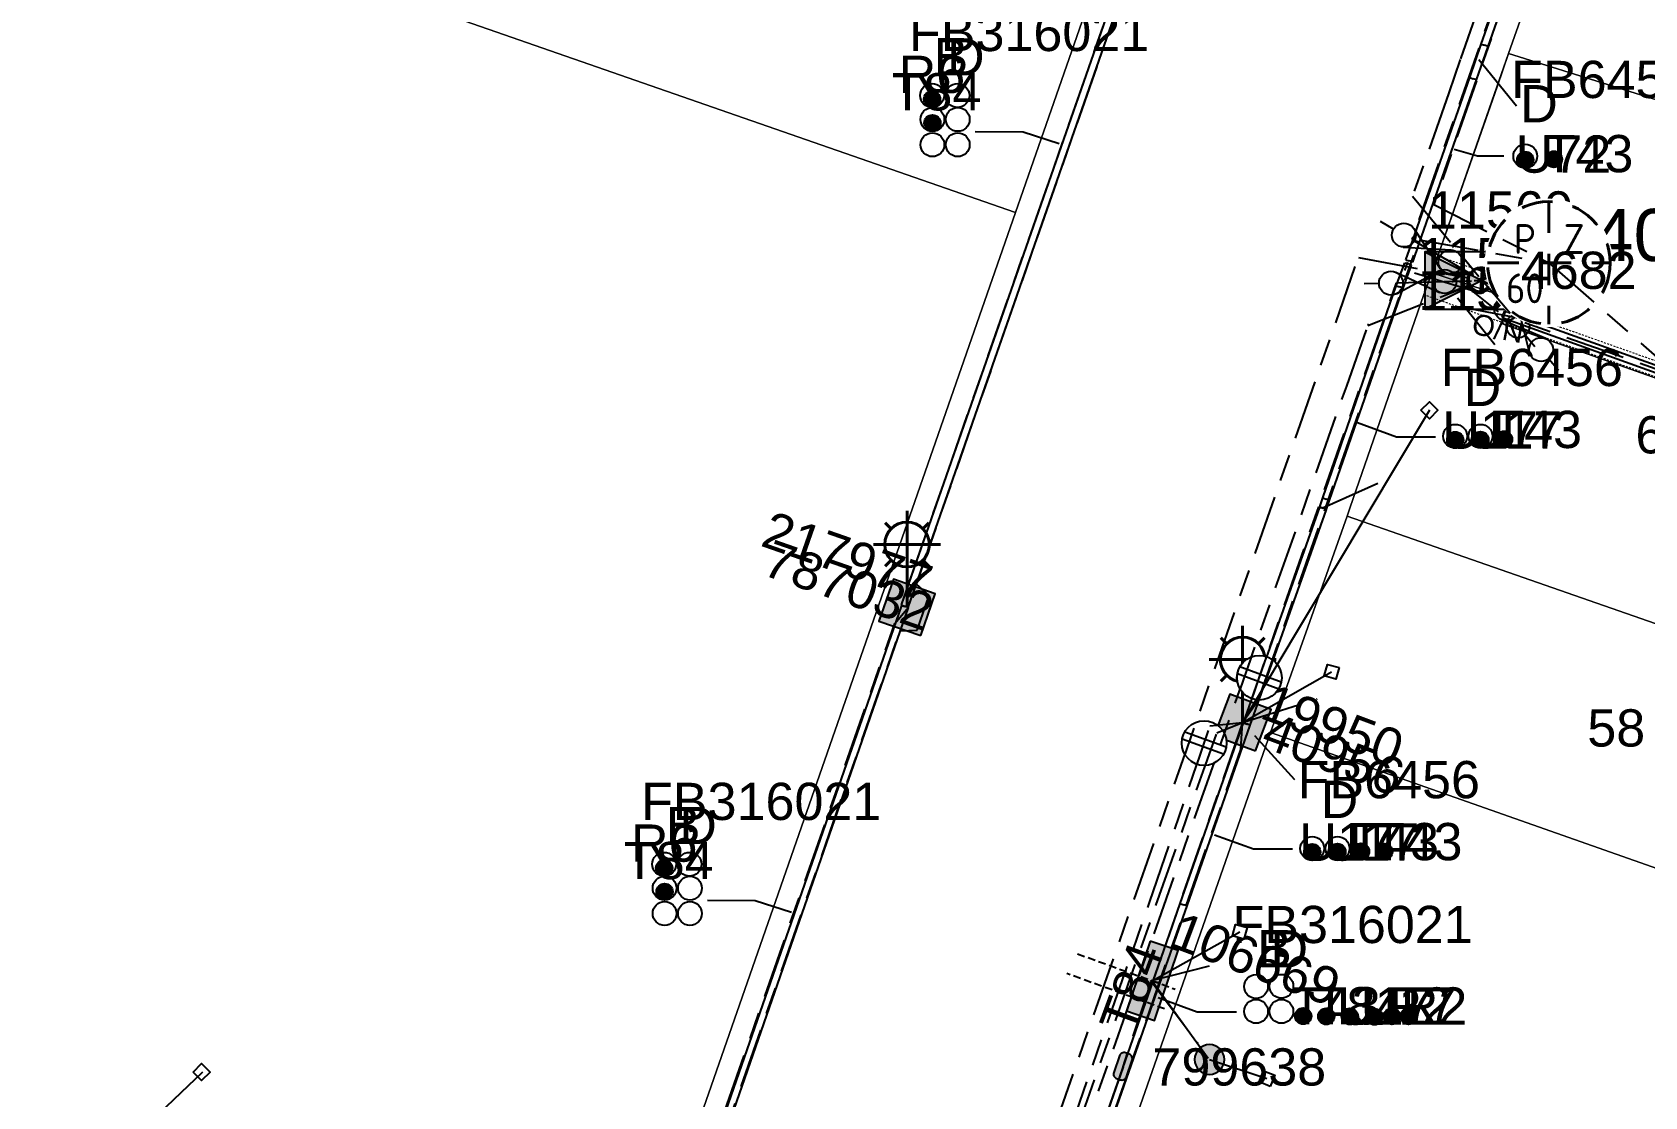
# Model space of a CAD drawing. Header units: metres. Extents: x 301341 to 310479, y 6262403 to 6265281.
# Drawn here: x 302811.4 to 302919.6, y 6264763.7 to 6264835.2 of the extents above; entities that cross this region are included whole.
import ezdxf
from ezdxf.enums import TextEntityAlignment as Align

# ---------------------------------------------------------------- set-up
doc = ezdxf.new("R2010")
doc.units = ezdxf.units.M
for name, pattern in [('Cable Exist UG', [8.2, 4, -1.2, 1.8, -1.2]), ('Dash', [5, 3, -2]), ('DASHED', [0.75, 0.5, -0.25]), ('HIDDEN', [0.375, 0.25, -0.125]), ('HIDDEN2', [0.1875, 0.125, -0.0625])]:
    doc.linetypes.add(name, pattern=pattern)
doc.layers.get('0').update_dxf_attribs({"color": 6})
for name, color, linetype in [('_User_SL_Exist', 7, 'Continuous'), ('Duct_SP_EXT', 7, 'Continuous'), ('Equip_HV_EXT', 7, 'Continuous'), ('Equip_LV_EXT', 7, 'Continuous'), ('Equip_SL_EXT', 7, 'Continuous'), ('Equip_SP_SL_EXT', 7, 'Continuous'), ('Mains_HV_EXT', 7, 'Continuous'), ('Mains_LV_EXT', 7, 'Continuous'), ('Mains_SL_EXT', 7, 'Continuous'), ('Services_SP_EXT', 7, 'Continuous'), ('Sub_SP_EXT', 7, 'Continuous'), ('SupportsOH_SP_TR_HV_LV_SL_EXT', 7, 'Continuous'), ('SupportsUG_SP_LV_EXT', 7, 'Continuous'), ('SupportsUG_SP_LV_SL_EXT', 7, 'Continuous'), ('Trench_SP_EXT', 7, 'Continuous')]:
    doc.layers.add(name, color=color, linetype=linetype)
for name, color, linetype, lineweight in [('Cadastre Buildings_SP_EXT', 9, 'Continuous', 5), ('Cadastre Land Parcels_SP_EXT', 9, 'Continuous', 5), ('Cadastre Other Property_SP_EXT', 9, 'HIDDEN', 5), ('Cadastre Roads_SP_EXT', 9, 'Continuous', 5)]:
    doc.layers.add(name, color=color, linetype=linetype, lineweight=lineweight)
doc.layers.add('UNKNOWN_FEATURES', color=1, linetype='DASHED', plot=False)
doc.styles.add('COLUMN_LABEL', font='arial.ttf')
doc.styles.add('iecARIAL', font='arial.ttf', dxfattribs={"height": 2})
doc.styles.add('IESYMBOL1', font='isocp.shx')
doc.styles.add('POLE_LABEL', font='arial.ttf')
doc.styles.add('SLCP_LABEL', font='arial.ttf', dxfattribs={"height": 3.5})
doc.styles.get("Standard").update_dxf_attribs({"font": 'arial.ttf'})
doc.styles.add('SWITCH_LABEL', font='arial.ttf', dxfattribs={"height": 2.5})

# ---------------------------------------------------------------- blocks, each defined once
blk = doc.blocks.new('SUB_PADMOUNT_EXT')
for points in [[(0, 0), (-3.84, 1.92), (-3.84, -1.92)], [(0, 0), (3.84, 1.92), (3.84, -1.92)]]:
    blk.add_hatch(color=256).paths.add_polyline_path(points)
for p, q in [((3.84, 1.92), (-3.84, -1.92)), ((-3.84, 1.92), (3.84, -1.92))]:
    blk.add_line(p, q)
blk.add_lwpolyline([(-3.84, -1.92), (3.84, -1.92), (3.84, 1.92), (-3.84, 1.92)], close=True)
for tag, height, flags, p in [('ASSET_NUM', 3.5, 8, (2, 2)), ('STREET_CODE', 0.2, 9, (1.5, 0)), ('CONSTRUCTED_VOLTAGE', 0.2, 9, (1.5, -0.2)), ('OPERATING_VOLTAGE', 0.2, 9, (1.5, -0.6)), ('ORIENTATION', 0.2, 9, (1.5, -0.8)), ('OWNED_BY', 0.2, 9, (1.5, -1)), ('NO_PHASES', 0.2, 9, (1.5, -0.4)), ('OPERATED_BY', 0.2, 9, (1.5, -1.2)), ('SECONDARY_VOLTAGE', 0.2, 9, (1.5, -1.6)), ('STATE', 0.2, 9, (1.5, -1.8)), ('SUBSTATION_TYPE', 0.2, 9, (1.5, -2.2)), ('MAINTAINED_BY', 0.2, 9, (1.5, -1.4)), ('PARENT', 0.2, 9, (1.5, -2)), ('STREETNAME', 0.2, 9, (1.5, -3)), ('SUBURB', 0.2, 9, (1.5, -3.2)), ('USAGE', 0.2, 9, (1.5, -2.4)), ('LEGEND', 0.2, 9, (1.5, -2.6)), ('LOCATION', 0.2, 9, (1.5, -2.8)), ('Z', 0.2, 1, (1.5, -3.6)), ('NOTES', 0.2, 9, (1.5, -3.4))]:
    blk.add_attdef(tag, text='', height=height, dxfattribs=dict(flags=flags)).set_placement(p, align=Align.MIDDLE_LEFT)
blk = doc.blocks.new('COLUMN_EXT')
blk.add_hatch(color=256).paths.add_polyline_path([(-1.49, 1.48), (-1.49, -1.49), (1.48, -1.49), (1.48, 1.48)])
blk.add_lwpolyline([(-1.49, -1.49), (1.48, -1.49), (1.48, 1.48), (-1.49, 1.48)], close=True)
for tag, height, style, flags, p in [('ASSET_NUM', 2.5, 'COLUMN_LABEL', 8, (2, 2)), ('STRUCTURE_PLANT_NUMBER', 0.2, 'POLE_LABEL', 9, (1.81, 0.03)), ('STREET_CODE', 0.2, 'COLUMN_LABEL', 9, (1.81, -0.2))]:
    blk.add_attdef(tag, text='', height=height, dxfattribs=dict(style=style, flags=flags)).set_placement(p, align=Align.MIDDLE_LEFT)
at = {"flags": 9}
for tag, p in [('COLUMN_TYPE', (1.81, -0.4)), ('OWNED_BY', (1.81, -0.6)), ('STATE', (1.81, -0.8)), ('USAGE', (1.81, -1)), ('STREETNAME', (1.81, -1.6)), ('SUBURB', (1.81, -1.8)), ('LEGEND', (1.81, -1.2)), ('LOCATION', (1.81, -1.4)), ('NOTES', (1.81, -2))]:
    blk.add_attdef(tag, text='', height=0.2, dxfattribs=at).set_placement(p, align=Align.MIDDLE_LEFT)
at = {"flags": 1}
blk.add_attdef('Z', (1.81, -2.35), '', height=0.2, dxfattribs=at)
blk = doc.blocks.new('PILLAR_EXT')
blk.add_hatch(color=256).paths.add_polyline_path([(-2.475, 0.99), (-2.475, -0.99), (2.475, -0.99), (2.475, 0.99)])
blk.add_lwpolyline([(-2.475, -0.99), (2.475, -0.99), (2.475, 0.99), (-2.475, 0.99)], close=True)
at = {"style": 'iecARIAL', "flags": 8}
blk.add_attdef('ASSET_NUM', (1.5, 3.5), '', height=2.5, dxfattribs=at)
for tag, p, flags in [('OWNED_BY', (0, -0.2), 9), ('STATE', (0, -0.4), 9), ('SUPPORT_TYPE', (0, -0.6), 9), ('USAGE', (0, -0.8), 9), ('LEGEND', (0, -1), 9), ('LOCATION', (0, -1.2), 9), ('STREETNAME', (0, -1.8), 9), ('SUBURB', (0, -2), 1), ('NOTES', (0, -1.4), 9), ('PARENT', (0, -1.6), 9)]:
    blk.add_attdef(tag, p, '', height=0.2, dxfattribs=dict(flags=flags))
blk = doc.blocks.new('DUCT_EXT')
blk.add_circle((0, 0.8), 0.8)
at = {"flags": 1}
blk.add_attdef('Z', (0, 0), '', height=0.2, dxfattribs=at)
at = {"flags": 9}
for tag, p in [('DUCT_CODE', (0, 0)), ('XSECT_TYPE', (0, -0.2)), ('STATE', (0, -0.6)), ('FB_REFERENCE', (0, -0.4)), ('NOTES', (0, -0.8))]:
    blk.add_attdef(tag, text='', height=0.2, dxfattribs=at).set_placement(p, align=Align.MIDDLE_LEFT)
blk = doc.blocks.new('SL_LANTERN_EXT')
at = {"lineweight": 40}
for p, q in [((-1.46, 5.68), (-1.06, 5.28)), ((0, 1.97), (0, 6.47)), ((1.46, 5.68), (1.06, 5.28)), ((-2.25, 4.22), (2.25, 4.22)), ((-1.46, 2.76), (-1.06, 3.16)), ((0, 0), (0, 2.72)), ((1.46, 2.76), (1.06, 3.16))]:
    blk.add_line(p, q, dxfattribs=at)
blk.add_circle((0, 4.22), 1.5, dxfattribs=at)
at = {"style": 'iecARIAL', "flags": 8}
blk.add_attdef('ASSET_NUM', (1.5, 1.5), '', height=2.5, dxfattribs=at)
for tag, p, height, flags in [('CONSTRUCTED_VOLTAGE', (0.98, -0.65), 0.2, 9), ('CONTROL_TYPE', (0.98, -0.85), 0.2, 9), ('LANTERN_PURPOSE', (0.98, -1.05), 0.2, 9), ('LANTERN_TYPE', (0.98, -1.25), 0.2, 9), ('LNUMBER', (2.18, -3.25), 2.5, 8), ('OPERATING_VOLTAGE', (0.98, -1.65), 0.2, 9), ('ORIENTATION', (0.98, -1.85), 0.2, 9), ('OWNED_BY', (0.98, -2.05), 0.2, 9), ('STATE', (0.98, -2.25), 0.2, 9), ('NO_PHASES', (0.98, -1.45), 0.2, 9), ('USAGE', (0.98, -2.45), 0.2, 9), ('CEXIST', (0.98, -2.65), 0.2, 9), ('CNEW', (0.98, -2.85), 0.2, 9), ('CNUMBER', (0.98, -3.05), 0.2, 9), ('CREMOVE', (0.98, -3.25), 0.2, 9), ('CREPLACE', (0.98, -3.45), 0.2, 9), ('LKINGHEIGHT', (0.98, -3.65), 0.2, 9), ('LBRACKET', (0.98, -3.85), 0.2, 9), ('LBRACKETVOCAB', (0.98, -4.05), 0.2, 9), ('LCATEGORY', (0.98, -4.25), 0.2, 9), ('LCHARGE1', (0.98, -4.45), 0.2, 9), ('LCHARGE1PERCENT', (0.98, -4.65), 0.2, 9), ('LCHARGE2', (0.98, -4.85), 0.2, 9), ('LCHARGE2PERCENT', (0.98, -5.05), 0.2, 9), ('LCHARGE3', (0.98, -5.25), 0.2, 9), ('LCHARGE3PERCENT', (0.98, -5.45), 0.2, 9), ('LEXIST', (0.98, -5.65), 0.2, 9), ('LLAMP', (0.98, -5.85), 0.2, 9), ('LLAMPVOCAB', (0.98, -6.05), 0.2, 9), ('LMAST', (0.98, -6.25), 0.2, 9), ('LMASTVOCAB', (0.98, -6.45), 0.2, 9), ('LNEW', (0.98, -6.65), 0.2, 9), ('LANTNUMBER', (0.98, -6.85), 0.2, 9), ('LOUTREACH', (0.98, -7.25), 0.2, 9), ('LOUTREACHVOCAB', (0.98, -7.45), 0.2, 9), ('LRATECODE', (0.98, -7.65), 0.2, 9), ('LREMOVE', (0.98, -7.85), 0.2, 9), ('LREPLACE', (0.98, -8.05), 0.2, 9), ('LTYPE', (0.98, -8.25), 0.2, 9), ('LTYPEVOCAB', (0.98, -8.45), 0.2, 9), ('LEGEND', (0.98, -8.65), 0.2, 9), ('LOCATION', (0.98, -8.85), 0.2, 9), ('STREETNAME', (0.98, -9.25), 0.2, 9), ('SUBURB', (0.98, -9.45), 0.2, 1), ('NOTES', (0.98, -9.05), 0.2, 9)]:
    blk.add_attdef(tag, p, '', height=height, dxfattribs=dict(flags=flags))
blk = doc.blocks.new('CCP_EXT')
at = {"flags": 9}
for tag, p in [('STATE', (0, -1.8)), ('LEGEND', (0, -1.4)), ('LIFE_SUPPORT', (0, -1.6)), ('NOTES', (0, -2))]:
    blk.add_attdef(tag, text='', height=0.2, dxfattribs=at).set_placement(p, align=Align.MIDDLE_LEFT)
blk.add_wipeout([(0, 0.57), (0.57, 0), (0, -0.57), (-0.57, 0)])
blk.add_lwpolyline([(-0.57, 0), (0, 0.57), (0.57, 0), (0, -0.57), (-0.57, 0)])
at = {"flags": 1}
blk.add_attdef('Z', (0, 0), '', height=0.2, dxfattribs=at)
at = {"flags": 9}
for tag, p in [('CCP_TYPE', (0, 0)), ('CONSTRUCTED_VOLTAGE', (0, -0.2)), ('OPERATING_VOLTAGE', (0, -0.6)), ('ORIENTATION', (0, -0.8)), ('OWNED_BY', (0, -1)), ('NO_PHASES', (0, -0.4)), ('USAGE', (0, -1.2))]:
    blk.add_attdef(tag, text='', height=0.2, dxfattribs=at).set_placement(p, align=Align.MIDDLE_LEFT)
blk = doc.blocks.new('POLE_EXT')
blk.add_hatch(color=256).paths.add_polyline_path([(-1, 0, 1), (1, 0, 1)])
blk.add_lwpolyline([(-1, 0, 1), (1, 0, 1)], format="xyb", close=True)
for tag, height, flags, p in [('pNumber', 2.5, 8, (-17.84, 2.07)), ('OWNED_BY', 0.2, 9, (1.35, -0.4)), ('SPECIAL_USE', 0.2, 9, (1.35, -0.8)), ('STATE', 0.2, 9, (1.35, -1)), ('PARENT', 0.2, 9, (1.35, -0.6)), ('cLV', 0.2, 9, (1.35, -1.4)), ('hDepth', 0.2, 9, (1.35, -1.6)), ('hDia', 0.2, 9, (1.35, -1.8)), ('cHV', 0.2, 9, (1.35, -2)), ('USAGE', 0.2, 9, (1.35, -1.2)), ('LBRACKET', 0.2, 9, (1.35, -2.2)), ('LExisting', 0.2, 9, (1.35, -2.4)), ('LANTNUMBER', 0.2, 9, (1.35, -2.6)), ('LOther', 0.2, 9, (1.35, -2.8)), ('LRemove', 0.2, 9, (1.35, -3)), ('LEGEND', 0.2, 9, (1.35, -3.2)), ('cLinedev', 0.2, 9, (1.35, -3.4)), ('pExisting', 0.2, 9, (1.35, -3.8)), ('pFooting', 0.2, 9, (1.35, -4.4)), ('LOCATION', 0.2, 9, (1.35, -3.6)), ('PFNUMBER', 0.2, 9, (1.35, -4)), ('NEWPFNUMBER', 0.2, 9, (1.35, -4.2)), ('pNew', 0.2, 9, (1.35, -4.6)), ('pRelocate', 0.2, 9, (1.35, -5)), ('pRemove', 0.2, 9, (1.35, -5.2)), ('pReplace', 0.2, 9, (1.35, -5.4)), ('pStay', 0.2, 9, (1.35, -5.6)), ('pType', 0.2, 9, (1.35, -5.8)), ('cspan', 0.2, 9, (1.35, -6)), ('STREETNAME', 0.2, 9, (1.35, -6.2)), ('SUBURB', 0.2, 9, (1.35, -6.4)), ('OPERATED_BY', 0.2, 9, (1.36, -7.01)), ('NOTES', 0.2, 9, (1.35, -6.6)), ('MAINTAINED_BY', 0.2, 9, (1.36, -6.81))]:
    blk.add_attdef(tag, text='', height=height, dxfattribs=dict(flags=flags)).set_placement(p, align=Align.MIDDLE_LEFT)
at = {"style": 'POLE_LABEL'}
for tag, height, flags, p in [('ASSET_NUM', 2.5, 8, (2, 2)), ('STRUCTURE_PLANT_NUMBER', 0.2, 9, (1.35, 0.03)), ('STREET_CODE', 0.2, 9, (1.35, -0.2))]:
    blk.add_attdef(tag, text='', height=height, dxfattribs=dict(at, flags=flags)).set_placement(p, align=Align.MIDDLE_LEFT)
at = {"flags": 1}
blk.add_attdef('Z', (1.35, -7.33), '', height=0.2, dxfattribs=at)
blk = doc.blocks.new('LV_STJ_EXT')
h = blk.add_hatch(color=256)
edge = h.paths.add_edge_path()
edge.add_ellipse((-0.59, 0.13), major_axis=(0.226, 0.226), ratio=1, start_angle=45, end_angle=135)
edge.add_line((-0.91, 0.13), (-0.91, -0.13))
edge.add_ellipse((-0.59, -0.13), major_axis=(0.226, 0.226), ratio=1, start_angle=135, end_angle=225)
edge.add_line((-0.59, -0.45), (0.59, -0.45))
edge.add_ellipse((0.59, -0.13), major_axis=(-0.226, 0.226), ratio=1, start_angle=135, end_angle=225)
edge.add_line((0.91, -0.13), (0.91, 0.13))
edge.add_ellipse((0.59, 0.13), major_axis=(-0.226, 0.226), ratio=1, start_angle=225, end_angle=315)
edge.add_line((0.59, 0.45), (-0.59, 0.45))
blk.add_lwpolyline([(-0.91, 0.13), (-0.91, -0.13, 0.414214), (-0.59, -0.45), (0.59, -0.45, 0.414214), (0.91, -0.13), (0.91, 0.13, 0.414214), (0.59, 0.45), (-0.59, 0.45, 0.414214)], format="xyb", close=True)
at = {"flags": 1}
blk.add_attdef('Z', (0, 0), '', height=0.2, dxfattribs=at)
at = {"flags": 9}
for tag, p in [('ORIENTATION', (0, 0)), ('USAGE', (0, -0.2)), ('LEGEND', (0, -0.4)), ('NOTES', (0, -0.6))]:
    blk.add_attdef(tag, text='', height=0.2, dxfattribs=at).set_placement(p, align=Align.MIDDLE_LEFT)
blk = doc.blocks.new('LV_UG_LINKS_CLOSED_EXT')
blk.add_wipeout([(-1.06, 1.06), (-1.18, 0.92), (-1.29, 0.76), (-1.37, 0.59), (-1.43, 0.42), (-1.48, 0.23), (-1.49, 0.05), (-1.49, -0.14), (-1.46, -0.33), (-1.41, -0.51), (-1.33, -0.68), (-1.24, -0.84), (-1.12, -0.99), (-0.99, -1.12), (-0.84, -1.24), (-0.68, -1.33), (-0.51, -1.41), (-0.33, -1.46), (-0.14, -1.49), (0.05, -1.49), (0.23, -1.48), (0.42, -1.43), (0.59, -1.37), (0.76, -1.29), (0.92, -1.18), (1.06, -1.06), (1.18, -0.92), (1.29, -0.76), (1.37, -0.59), (1.43, -0.42), (1.48, -0.23), (1.49, -0.05), (1.49, 0.14), (1.46, 0.33), (1.41, 0.51), (1.33, 0.68), (1.24, 0.84), (1.12, 0.99), (0.99, 1.12), (0.84, 1.24), (0.68, 1.33), (0.51, 1.41), (0.33, 1.46), (0.14, 1.49), (-0.05, 1.49), (-0.23, 1.48), (-0.42, 1.43), (-0.59, 1.37), (-0.76, 1.29), (-0.92, 1.18)])
for p, q in [((-0.25, -1.48), (-0.25, 1.48)), ((0.25, -1.48), (0.25, 1.48))]:
    blk.add_line(p, q)
blk.add_circle((0, 0), 1.5)
at = {"flags": 9}
for tag, p in [('ACTUAL_STATUS', (0, 0)), ('CONSTRUCTED_VOLTAGE', (0, -0.2)), ('OPERATING_VOLTAGE', (0, -0.6)), ('ORIENTATION', (0, -0.8)), ('STATE', (0, -1)), ('NO_PHASES', (0, -0.4)), ('SWITCH_TYPE', (0, -1.2)), ('USAGE', (0, -1.4)), ('NOTES', (0, -1.6))]:
    blk.add_attdef(tag, text='', height=0.2, dxfattribs=at).set_placement(p, align=Align.MIDDLE_LEFT)
at = {"flags": 1}
blk.add_attdef('Z', (0, 0), '', height=0.2, dxfattribs=at)
blk = doc.blocks.new('LV_UG_DFUSE_CLOSED_EXT')
for points in [[(1, 0), (0, 0)], [(5.04, 0.73), (2.16, -0.72)], [(5.05, -0.71), (2.16, 0.72)], [(6.2, 0.01), (7.2, 0.01)]]:
    blk.add_lwpolyline(points)
for centre in [(1.8, 0), (5.4, 0.01)]:
    blk.add_circle(centre, 0.8)
at = {"flags": 9}
for tag, p in [('ACTUAL_STATUS', (0, 0)), ('CONSTRUCTED_VOLTAGE', (0, -0.2)), ('OPERATING_VOLTAGE', (0, -0.6)), ('ORIENTATION', (0, -0.8)), ('STATE', (0, -1)), ('NO_PHASES', (0, -0.4)), ('SWITCH_TYPE', (0, -1.2)), ('USAGE', (0, -1.4)), ('NOTES', (0, -1.6))]:
    blk.add_attdef(tag, text='', height=0.2, dxfattribs=at).set_placement(p, align=Align.MIDDLE_LEFT)
at = {"flags": 1}
blk.add_attdef('Z', (0, 0), '', height=0.2, dxfattribs=at)
blk = doc.blocks.new('SWG_HOLEC_SU_EXT')
blk.add_line((1.8, -2), (5.8, -2))
for points in [[(1, 0), (0, 0)], [(6.6, 0), (7.6, 0)]]:
    blk.add_lwpolyline(points)
for points in [[(1.8, -0.8, 1), (1.8, 0.8, 1)], [(5.8, -0.8, 1), (5.8, 0.8, 1)]]:
    blk.add_lwpolyline(points, format="xyb", close=True)
at = {"style": 'SWITCH_LABEL', "flags": 8}
blk.add_attdef('ASSET_NUM', text='', height=2.5, rotation=179.9544, dxfattribs=at).set_placement((-2.4, 0), align=Align.MIDDLE_LEFT)
at = {"flags": 1}
blk.add_attdef('Z', (0, 0), '', height=0.2, dxfattribs=at)
at = {"flags": 9}
for tag, p in [('ACTUAL_STATUS', (0, -0.4)), ('CONSTRUCTED_VOLTAGE', (0, -0.6)), ('OPERATING_VOLTAGE', (0, -1)), ('NO_PHASES', (0, -0.8)), ('ORIENTATION', (0, -1.2)), ('OWNED_BY', (0, -1.4)), ('STATE', (0, -1.8)), ('SWITCH_TYPE', (0, -2)), ('PARENT', (0, -1.6)), ('USAGE', (0, -2.2)), ('STREETNAME', (0, -2.6)), ('SUBURB', (0, -2.8)), ('LOCATION', (0, -2.4)), ('NOTES', (0, -3))]:
    blk.add_attdef(tag, text='', height=0.2, dxfattribs=at).set_placement(p, align=Align.MIDDLE_LEFT)
at = {"style": 'SWITCH_LABEL', "flags": 9}
blk.add_attdef('STREET_CODE', text='', height=0.2, dxfattribs=at).set_placement((0, -0.2), align=Align.MIDDLE_LEFT)
blk = doc.blocks.new('SWG_HOLEC_SU_NO_EXT')
blk.add_line((1.8, -2), (5.8, -2))
for points in [[(1, 0), (0, 0)], [(6.6, 0), (7.6, 0)]]:
    blk.add_lwpolyline(points)
for points in [[(1.8, -0.8, 1), (1.8, 0.8, 1)], [(5.8, -0.8, 1), (5.8, 0.8, 1)]]:
    blk.add_lwpolyline(points, format="xyb", close=True)
at = {"insert": (5.31, -3.64), "char_height": 1.4, "width": 3.8863, "attachment_point": 1, "rotation": 180}
blk.add_mtext('{\\fArial|b0|i0|c0|p34;N/O}', dxfattribs=at)
at = {"style": 'SWITCH_LABEL', "flags": 8}
blk.add_attdef('ASSET_NUM', text='', height=2.5, rotation=179.9544, dxfattribs=at).set_placement((-2.4, 0), align=Align.MIDDLE_LEFT)
at = {"flags": 1}
blk.add_attdef('Z', (0, 0), '', height=0.2, dxfattribs=at)
at = {"flags": 9}
for tag, p in [('ACTUAL_STATUS', (0, -0.4)), ('CONSTRUCTED_VOLTAGE', (0, -0.6)), ('OPERATING_VOLTAGE', (0, -1)), ('NO_PHASES', (0, -0.8)), ('ORIENTATION', (0, -1.2)), ('OWNED_BY', (0, -1.4)), ('STATE', (0, -1.8)), ('SWITCH_TYPE', (0, -2)), ('PARENT', (0, -1.6)), ('USAGE', (0, -2.2)), ('STREETNAME', (0, -2.6)), ('SUBURB', (0, -2.8)), ('LOCATION', (0, -2.4)), ('NOTES', (0, -3))]:
    blk.add_attdef(tag, text='', height=0.2, dxfattribs=at).set_placement(p, align=Align.MIDDLE_LEFT)
at = {"style": 'SWITCH_LABEL', "flags": 9}
blk.add_attdef('STREET_CODE', text='', height=0.2, dxfattribs=at).set_placement((0, -0.2), align=Align.MIDDLE_LEFT)
blk = doc.blocks.new('CABLE_LARGE_EXT')
h = blk.add_hatch(color=256)
edge = h.paths.add_edge_path()
edge.add_arc((0, 0.55), 0.55, 0, 360)
blk.add_circle((0, 0.55), 0.55)
at = {"flags": 1}
blk.add_attdef('Z', (0, 0), '', height=0.2, dxfattribs=at)
at = {"flags": 9}
for tag, p in [('COND_CODE', (0, 0)), ('STATE', (0, -0.4)), ('XSECT_SIZE', (0, -0.6)), ('FB_REFERENCE', (0, -0.2)), ('NOTES', (0, -0.8))]:
    blk.add_attdef(tag, text='', height=0.2, dxfattribs=at).set_placement(p, align=Align.MIDDLE_LEFT)
blk = doc.blocks.new('SLCP_ZELL_EXT')
blk.add_wipeout([(-0.14, 4.3), (-0.4, 4.28), (-0.67, 4.25), (-0.94, 4.2), (-1.2, 4.13), (-1.46, 4.05), (-1.71, 3.95), (-1.95, 3.83), (-2.19, 3.7), (-2.42, 3.56), (-2.64, 3.4), (-2.85, 3.23), (-3.04, 3.04), (-3.23, 2.85), (-3.4, 2.64), (-3.56, 2.42), (-3.7, 2.19), (-3.83, 1.95), (-3.95, 1.71), (-4.05, 1.46), (-4.13, 1.2), (-4.2, 0.94), (-4.25, 0.67), (-4.28, 0.4), (-4.3, 0.14), (-4.3, -0.14), (-4.28, -0.4), (-4.25, -0.67), (-4.2, -0.94), (-4.13, -1.2), (-4.05, -1.46), (-3.95, -1.71), (-3.83, -1.95), (-3.7, -2.19), (-3.56, -2.42), (-3.4, -2.64), (-3.23, -2.85), (-3.04, -3.04), (-2.85, -3.23), (-2.64, -3.4), (-2.42, -3.56), (-2.19, -3.7), (-1.95, -3.83), (-1.71, -3.95), (-1.46, -4.05), (-1.2, -4.13), (-0.94, -4.2), (-0.67, -4.25), (-0.4, -4.28), (-0.14, -4.3), (0.14, -4.3), (0.4, -4.28), (0.67, -4.25), (0.94, -4.2), (1.2, -4.13), (1.46, -4.05), (1.71, -3.95), (1.95, -3.83), (2.19, -3.7), (2.42, -3.56), (2.64, -3.4), (2.85, -3.23), (3.04, -3.04), (3.23, -2.85), (3.4, -2.64), (3.56, -2.42), (3.7, -2.19), (3.83, -1.95), (3.95, -1.71), (4.05, -1.46), (4.13, -1.2), (4.2, -0.94), (4.25, -0.67), (4.28, -0.4), (4.3, -0.14), (4.3, 0.14), (4.28, 0.4), (4.25, 0.67), (4.2, 0.94), (4.13, 1.2), (4.05, 1.46), (3.95, 1.71), (3.83, 1.95), (3.7, 2.19), (3.56, 2.42), (3.4, 2.64), (3.23, 2.85), (3.04, 3.04), (2.85, 3.23), (2.64, 3.4), (2.42, 3.56), (2.19, 3.7), (1.95, 3.83), (1.71, 3.95), (1.46, 4.05), (1.2, 4.13), (0.94, 4.2), (0.67, 4.25), (0.4, 4.28), (0.14, 4.3)])
at = {"linetype": 'Dash', "lineweight": 40, "ltscale": 0.7}
for p, q in [((0, 4.11), (0, -4.11)), ((-4.11, 0), (4.11, 0))]:
    blk.add_line(p, q, dxfattribs=at)
blk.add_circle((0, 0), 4.11, dxfattribs=at)
at = {"lineweight": 40, "style": 'IESYMBOL1'}
for s, p in [('P', (-1.6, 0)), ('Z', (1.7, 0)), ('60', (-1.61, -3.31))]:
    blk.add_text(s, height=2, dxfattribs=at).set_placement(p, align=Align.BOTTOM_CENTER)
at = {"style": 'SLCP_LABEL'}
for tag, height, flags, p in [('ASSET_NUM', 2.5, 8, (2, 2)), ('STREET_CODE', 0.2, 9, (0, -0.2))]:
    blk.add_attdef(tag, text='', height=height, dxfattribs=dict(at, flags=flags)).set_placement(p, align=Align.MIDDLE_LEFT)
at = {"flags": 1}
blk.add_attdef('Z', (0, 0), '', height=0.2, dxfattribs=at)
at = {"flags": 9}
for tag, p in [('CONSTRUCTED_VOLTAGE', (0, -0.4)), ('CONTROL_TYPE', (0, -0.6)), ('OPERATING_VOLTAGE', (0, -1)), ('NO_PHASES', (0, -0.8)), ('ORIENTATION', (0, -1.2)), ('OWNED_BY', (0, -1.4)), ('STATE', (0, -2)), ('USAGE', (0, -1.6)), ('LOCATION', (0, -1.8)), ('NOTES', (0, -2.2))]:
    blk.add_attdef(tag, text='', height=0.2, dxfattribs=at).set_placement(p, align=Align.MIDDLE_LEFT)

msp = doc.modelspace()

# ---------------------------------------------------------------- linework, layer by layer
at = {"layer": 'Cadastre Land Parcels_SP_EXT', "linetype": 'Continuous'}
for points in [[(302583.58, 6264925.09), (302659.31, 6264898.87), (302659.15, 6264898.31), (302652.67, 6264879.18), (302747.82, 6264868.13), (302877.37, 6264823.06), (302910.47, 6264918.09), (302910.47, 6264918.09), (302831.75, 6264945.12), (302827.4, 6264946.57), (302579.61, 6265032.82)], [(302850.57, 6264746.06), (302877.37, 6264823.06), (302877.37, 6264823.06), (302747.82, 6264868.13)]]:
    msp.add_lwpolyline(points, dxfattribs=at)
for points in [[(302950.38, 6264836.69), (302950.77, 6264837.87), (302915.75, 6264848.9), (302914.51, 6264845.28), (302910.44, 6264833.72), (302945.43, 6264822.76), (302949.25, 6264833.55), (302950.38, 6264836.69)], [(302945.43, 6264822.76), (302910.44, 6264833.72), (302909.68, 6264831.49), (302905.41, 6264819.3), (302905.31, 6264819.02), (302910.54, 6264817.32), (302909.98, 6264815.61), (302934.86, 6264806.79), (302936.06, 6264806.42), (302939.29, 6264805.28), (302939.39, 6264805.55), (302939.77, 6264806.66), (302940.13, 6264807.65), (302940.33, 6264808.37), (302944.32, 6264819.55), (302945.17, 6264822.07), (302945.43, 6264822.76)], [(302939.29, 6264805.28), (302936.06, 6264806.42), (302934.86, 6264806.79), (302909.98, 6264815.61), (302910.54, 6264817.32), (302905.31, 6264819.02), (302904.74, 6264817.49), (302899.82, 6264803.29), (302899.63, 6264802.69), (302934.07, 6264790.66), (302934.26, 6264791.25), (302939.29, 6264805.28)], [(302934.07, 6264790.66), (302899.63, 6264802.69), (302894.49, 6264788.17), (302921.66, 6264778.58), (302928.82, 6264776.02), (302934.07, 6264790.66)]]:
    msp.add_lwpolyline(points, close=True, dxfattribs=at)
at = {"layer": 'Duct_SP_EXT'}
for p, q in [((302891.25, 6264858.54), (302869.71, 6264796.72)), ((302891.71, 6264858.38), (302870.16, 6264796.56)), ((302908.61, 6264834.36), (302909.85, 6264837.87)), ((302909.07, 6264834.2), (302910.3, 6264837.71)), ((302907.84, 6264832.12), (302908.61, 6264834.36)), ((302908.3, 6264831.96), (302909.07, 6264834.2)), ((302908.61, 6264834.36), (302908.84, 6264834.28)), ((302909.07, 6264834.2), (302908.84, 6264834.28)), ((302904.03, 6264821.21), (302907.84, 6264832.12)), ((302904.48, 6264821.05), (302908.3, 6264831.96)), ((302907.84, 6264832.12), (302908.07, 6264832.04)), ((302908.3, 6264831.96), (302908.07, 6264832.04)), ((302903.56, 6264819.89), (302904.03, 6264821.21)), ((302904.03, 6264821.21), (302904.25, 6264821.13)), ((302904.48, 6264821.05), (302904.25, 6264821.13)), ((302904.02, 6264819.73), (302904.48, 6264821.05)), ((302902.92, 6264818.14), (302903.49, 6264819.69)), ((302903.37, 6264817.98), (302903.94, 6264819.53)), ((302903.49, 6264819.69), (302903.72, 6264819.61)), ((302903.56, 6264819.89), (302903.79, 6264819.81)), ((302903.94, 6264819.53), (302903.72, 6264819.61)), ((302904.02, 6264819.73), (302903.79, 6264819.81)), ((302897.98, 6264803.9), (302902.92, 6264818.14)), ((302898.44, 6264803.75), (302903.37, 6264817.98)), ((302902.92, 6264818.14), (302903.14, 6264818.06)), ((302903.37, 6264817.98), (302903.14, 6264818.06)), ((302910.01, 6264816.01), (302910.09, 6264816.24)), ((302910.01, 6264816.01), (302938.63, 6264805.75)), ((302910.17, 6264816.47), (302910.09, 6264816.24)), ((302910.17, 6264816.47), (302938.8, 6264806.2)), ((302897.79, 6264803.31), (302897.98, 6264803.9)), ((302897.98, 6264803.9), (302898.21, 6264803.83)), ((302898.44, 6264803.75), (302898.21, 6264803.83)), ((302897.78, 6264803.29), (302897.79, 6264803.31)), ((302897.78, 6264803.29), (302898.01, 6264803.21)), ((302897.78, 6264803.29), (302898.01, 6264803.21)), ((302897.79, 6264803.31), (302898.02, 6264803.24)), ((302898.23, 6264803.13), (302898.01, 6264803.21)), ((302898.23, 6264803.13), (302898.01, 6264803.21)), ((302898.24, 6264803.16), (302898.02, 6264803.24)), ((302898.23, 6264803.13), (302898.24, 6264803.16)), ((302898.24, 6264803.16), (302898.44, 6264803.75)), ((302869.73, 6264796.69), (302854.63, 6264753.27)), ((302870.18, 6264796.54), (302855.08, 6264753.11)), ((302869.71, 6264796.72), (302869.94, 6264796.64)), ((302869.73, 6264796.69), (302869.96, 6264796.61)), ((302870.16, 6264796.56), (302869.94, 6264796.64)), ((302870.18, 6264796.54), (302869.96, 6264796.61)), ((302892.66, 6264788.82), (302892.89, 6264788.74)), ((302892.66, 6264788.81), (302892.89, 6264788.73)), ((302893.12, 6264788.66), (302892.89, 6264788.74)), ((302893.12, 6264788.65), (302892.89, 6264788.73)), ((302886.61, 6264771.48), (302888.43, 6264776.68)), ((302887.06, 6264771.32), (302888.88, 6264776.52)), ((302888.43, 6264776.68), (302888.65, 6264776.6)), ((302888.43, 6264776.68), (302888.65, 6264776.6)), ((302888.88, 6264776.52), (302888.65, 6264776.6)), ((302888.88, 6264776.52), (302888.65, 6264776.6)), ((302877.61, 6264745.71), (302886.61, 6264771.48)), ((302886.61, 6264771.48), (302886.84, 6264771.4)), ((302886.61, 6264771.48), (302886.84, 6264771.4)), ((302887.06, 6264771.32), (302886.84, 6264771.4)), ((302887.06, 6264771.32), (302886.84, 6264771.4)), ((302878.06, 6264745.55), (302887.06, 6264771.32))]:
    msp.add_line(p, q, dxfattribs=at)
for points in [[(302874.67, 6264828.49), (302877.88, 6264828.48), (302880.3, 6264827.7)], [(302910.14, 6264826.84), (302908.36, 6264826.85), (302906.81, 6264827.28)], [(302905.55, 6264807.99), (302902.94, 6264807.99), (302900.32, 6264808.94)], [(302895.96, 6264780.33), (302893.34, 6264780.33), (302890.73, 6264781.28)], [(302856.71, 6264776.9), (302859.92, 6264776.89), (302862.34, 6264776.11)], [(302892.19, 6264769.4), (302889.57, 6264769.4), (302886.95, 6264770.35)]]:
    msp.add_lwpolyline(points, dxfattribs=at)
at = {"layer": 'Mains_LV_EXT', "linetype": 'Cable Exist UG'}
msp.add_lwpolyline([(302886.52, 6264771.57), (302884.57, 6264765.73)], dxfattribs=at)
at = {"layer": 'Mains_SL_EXT', "linetype": 'Cable Exist UG'}
for points in [[(302870.1, 6264796.56), (302870.15, 6264797.96), (302870.15, 6264797.96), (302890.78, 6264857.14), (302891.68, 6264858.4)], [(302855.08, 6264753.21), (302855.16, 6264754.97), (302855.16, 6264754.97), (302869.28, 6264795.47), (302870.19, 6264796.57)]]:
    msp.add_lwpolyline(points, dxfattribs=at)
at = {"layer": 'Services_SP_EXT'}
msp.add_lwpolyline([(302886.55, 6264771.5), (302890.29, 6264766.3)], dxfattribs=at)
at = {"layer": 'Trench_SP_EXT', "linetype": 'Cable Exist UG'}
for points in [[(302908.45, 6264833.32), (302911.3, 6264829.82)], [(302907.96, 6264817.82), (302903.49, 6264819.17), (302903.69, 6264819.73)], [(302907.96, 6264817.82), (302909.76, 6264816.39)], [(302898.03, 6264803.27), (302901.99, 6264805.02)], [(302896.11, 6264784.98), (302892.61, 6264788.84), (302897.61, 6264790.42)], [(302886.52, 6264771.51), (302891, 6264772.67)], [(302886.43, 6264771.54), (302889.6, 6264767.32)]]:
    msp.add_lwpolyline(points, dxfattribs=at)
at = {"layer": 'UNKNOWN_FEATURES'}
for points in [[(302881.54, 6264773.31), (302888.09, 6264770.94)], [(302887.38, 6264769.61), (302880.83, 6264771.98)]]:
    msp.add_lwpolyline(points, dxfattribs=at)

# ---------------------------------------------------------------- block references
at = {"layer": 'Duct_SP_EXT'}
for name, p in [('DUCT_EXT', (302871.78, 6264830.11)), ('CABLE_LARGE_EXT', (302871.78, 6264830.11)), ('DUCT_EXT', (302873.48, 6264830.11)), ('DUCT_EXT', (302871.8, 6264828.51)), ('DUCT_EXT', (302873.5, 6264828.51)), ('CABLE_LARGE_EXT', (302871.8, 6264828.51)), ('DUCT_EXT', (302871.8, 6264826.81)), ('DUCT_EXT', (302873.5, 6264826.81)), ('DUCT_EXT', (302911.57, 6264826.04)), ('CABLE_LARGE_EXT', (302911.57, 6264826.04)), ('CABLE_LARGE_EXT', (302913.49, 6264826.08)), ('DUCT_EXT', (302906.87, 6264807.24)), ('CABLE_LARGE_EXT', (302906.87, 6264807.24)), ('DUCT_EXT', (302908.57, 6264807.24)), ('CABLE_LARGE_EXT', (302908.56, 6264807.26)), ('CABLE_LARGE_EXT', (302910.15, 6264807.29)), ('DUCT_EXT', (302897.28, 6264779.58)), ('DUCT_EXT', (302898.98, 6264779.58)), ('DUCT_EXT', (302853.81, 6264778.52)), ('DUCT_EXT', (302855.51, 6264778.52)), ('CABLE_LARGE_EXT', (302897.28, 6264779.58)), ('CABLE_LARGE_EXT', (302898.97, 6264779.61)), ('CABLE_LARGE_EXT', (302900.55, 6264779.63)), ('CABLE_LARGE_EXT', (302902.11, 6264779.61)), ('CABLE_LARGE_EXT', (302853.81, 6264778.52)), ('DUCT_EXT', (302853.84, 6264776.92)), ('CABLE_LARGE_EXT', (302853.84, 6264776.92)), ('DUCT_EXT', (302855.54, 6264776.92)), ('DUCT_EXT', (302853.84, 6264775.22)), ('DUCT_EXT', (302855.54, 6264775.22)), ('DUCT_EXT', (302893.51, 6264770.32)), ('DUCT_EXT', (302895.21, 6264770.33)), ('DUCT_EXT', (302893.51, 6264768.65)), ('DUCT_EXT', (302895.21, 6264768.65)), ('CABLE_LARGE_EXT', (302896.67, 6264768.58)), ('CABLE_LARGE_EXT', (302898.22, 6264768.56)), ('CABLE_LARGE_EXT', (302899.8, 6264768.56)), ('CABLE_LARGE_EXT', (302901.45, 6264768.54)), ('CABLE_LARGE_EXT', (302902.63, 6264768.57)), ('CABLE_LARGE_EXT', (302903.74, 6264768.57))]:
    msp.add_blockref(name, p, dxfattribs=at)
at = {"layer": 'Equip_LV_EXT'}
for name, p, rotation in [('LV_UG_DFUSE_CLOSED_EXT', (302908.1, 6264818.84), 149.843486970022), ('LV_UG_DFUSE_CLOSED_EXT', (302907.96, 6264818.48), 181.599340667589), ('LV_UG_DFUSE_CLOSED_EXT', (302909.13, 6264817.97), 310.3140226788779), ('LV_STJ_EXT', (302884.58, 6264765.76), 70.87605526798671)]:
    msp.add_blockref(name, p, dxfattribs=dict(at, rotation=rotation))
at = {"layer": 'Equip_SP_SL_EXT'}
ref = msp.add_blockref('SL_LANTERN_EXT', (302870.1, 6264796.56), dxfattribs=at)
ref.add_attrib('ASSET_NUM', '217977', dxfattribs={"layer": '0', "height": 2.5, "rotation": 340.7623, "style": 'iecARIAL'}).set_placement((302871.6, 6264798.06), align=Align.MIDDLE_RIGHT)
ref = msp.add_blockref('SL_LANTERN_EXT', (302892.61, 6264788.84), dxfattribs=at)
ref.add_attrib('ASSET_NUM', '19950', dxfattribs={"layer": '0', "height": 2.5, "rotation": 339.4278, "style": 'iecARIAL'}).set_placement((302894.11, 6264790.34), align=Align.MIDDLE_LEFT)
at = {"layer": 'Services_SP_EXT', "rotation": 113.2708597703684}
msp.add_blockref('CCP_EXT', (302894.24, 6264764.94), dxfattribs=at)
at = {"layer": 'Sub_SP_EXT'}
ref = msp.add_blockref('SUB_PADMOUNT_EXT', (302908.68, 6264818.5), dxfattribs=at)
ref.add_attrib('ASSET_NUM', '18409', dxfattribs={"layer": '0', "height": 3.5}).set_placement((302910.68, 6264818.75), align=Align.BOTTOM_LEFT)
at = {"layer": 'SupportsUG_SP_LV_EXT'}
ref = msp.add_blockref('PILLAR_EXT', (302886.55, 6264771.5), dxfattribs=dict(at, rotation=251.2708595187881))
ref.add_attrib('ASSET_NUM', '106669', dxfattribs={"layer": '0', "height": 2.5, "rotation": 339.4441, "style": 'iecARIAL'}).set_placement((302888.05, 6264775), align=Align.MIDDLE_LEFT)
at = {"layer": 'SupportsUG_SP_LV_SL_EXT'}
ref = msp.add_blockref('COLUMN_EXT', (302870.1, 6264796.56), dxfattribs=dict(at, rotation=70.7622527367829))
ref.add_attrib('ASSET_NUM', '787032', dxfattribs={"layer": '0', "height": 2.5, "rotation": 340.7623, "style": 'COLUMN_LABEL'}).set_placement((302872.1, 6264797.31), align=Align.TOP_RIGHT)
ref = msp.add_blockref('COLUMN_EXT', (302892.61, 6264788.84), dxfattribs=dict(at, rotation=69.45194312075955))
ref.add_attrib('ASSET_NUM', '40956', dxfattribs={"layer": '0', "height": 2.5, "rotation": 339.416, "style": 'COLUMN_LABEL'}).set_placement((302894.61, 6264789.59), align=Align.TOP_LEFT)

# ---------------------------------------------------------------- texts
at = {"layer": 'Cadastre Land Parcels_SP_EXT'}
for s, p in [('60', (302918.96, 6264806.89)), ('58', (302915.73, 6264787.22))]:
    msp.add_text(s, height=2.5, dxfattribs=at).set_placement(p)
at = {"layer": 'Duct_SP_EXT'}
for s, p in [('FB316021', (302870.23, 6264833.89)), ('B', (302871.88, 6264832.26)), ('D', (302872.78, 6264832.26)), ('R6', (302869.54, 6264831.08)), ('FB6456', (302910.62, 6264830.74)), ('T84', (302869.07, 6264829.91)), ('D', (302911.23, 6264829.11)), ('U72', (302910.93, 6264825.73)), ('T43', (302912.8, 6264825.76)), ('FB6456', (302905.89, 6264811.41)), ('D', (302907.44, 6264810.07)), ('U17', (302906.01, 6264807.22)), ('U17', (302907.65, 6264807.22)), ('T43', (302909.36, 6264807.25)), ('FB6456', (302896.3, 6264783.75)), ('FB316021', (302852.26, 6264782.29)), ('D', (302897.85, 6264782.42)), ('B', (302853.92, 6264780.67)), ('D', (302854.82, 6264780.67)), ('R6', (302851.58, 6264779.49)), ('U17', (302896.41, 6264779.57)), ('U17', (302898.06, 6264779.56)), ('T43', (302899.77, 6264779.59)), ('T43', (302901.34, 6264779.59)), ('T84', (302851.11, 6264778.32)), ('FB316021', (302891.93, 6264774.03)), ('B', (302893.58, 6264772.4)), ('D', (302894.48, 6264772.4)), ('T43', (302895.86, 6264768.57)), ('T84', (302897.44, 6264768.57)), ('U17', (302898.94, 6264768.55)), ('U17', (302900.53, 6264768.56)), ('R2', (302902.13, 6264768.56)), ('R2', (302903.22, 6264768.56))]:
    msp.add_text(s, height=2.5, dxfattribs=at).set_placement(p)
at = {"layer": 'Mains_LV_EXT'}
msp.add_text('T84', height=2.5, rotation=69.88, dxfattribs=at).set_placement((302885.3, 6264767.78))

# ---------------------------------------------------------------- next in the draw order: linework, layer by layer
at = {"layer": 'Mains_LV_EXT', "linetype": 'Cable Exist UG'}
msp.add_lwpolyline([(302884.59, 6264765.73), (302877.44, 6264745.1), (302877.41, 6264741.35), (302879.45, 6264737.92), (302884.48, 6264734.3), (302896.61, 6264730.08)], dxfattribs=at)
at = {"layer": 'Services_SP_EXT'}
msp.add_lwpolyline([(302890.39, 6264766.22), (302894.24, 6264764.94)], dxfattribs=at)

# ---------------------------------------------------------------- next in the draw order: block references
for p in [(302912.42, 6264821.83), (302905.14, 6264809.79), (302822.78, 6264765.37)]:
    msp.add_blockref('CCP_EXT', p, dxfattribs=at)
for p, rotation in [((302898.58, 6264792.24), 209.6664235532079), ((302892.42, 6264774.79), 209.2708595402831)]:
    msp.add_blockref('CCP_EXT', p, dxfattribs=dict(at, rotation=rotation))
at = {"layer": 'SupportsOH_SP_TR_HV_LV_SL_EXT'}
ref = msp.add_blockref('POLE_EXT', (302890.39, 6264766.22), dxfattribs=at)
ref.add_attrib('ASSET_NUM', '799638', dxfattribs={"layer": '0', "height": 2.5, "style": 'POLE_LABEL'}).set_placement((302892.39, 6264766.97), align=Align.TOP_CENTER)

# ---------------------------------------------------------------- next in the draw order: linework, layer by layer
at = {"layer": 'Cadastre Buildings_SP_EXT', "linetype": 'Continuous'}
msp.add_lwpolyline([(302936.78, 6264747.54), (302938.7, 6264752.88), (302923.78, 6264758.2), (302929.93, 6264775.62), (302928.82, 6264776.02), (302921.66, 6264778.58), (302894.49, 6264788.17), (302888.44, 6264770.84), (302879.44, 6264745.07), (302879.4, 6264741.87), (302880.95, 6264739.3), (302885.42, 6264736.08), (302927.41, 6264721.47), (302936.78, 6264747.54)], close=True, dxfattribs=at)
at = {"layer": 'Cadastre Other Property_SP_EXT', "linetype": 'HIDDEN2'}
msp.add_lwpolyline([(302910.28, 6264816.66), (302910.86, 6264818.31), (302905.67, 6264820.15), (302904.74, 6264817.56), (302939.27, 6264805.32), (302941.21, 6264806.3), (302969.48, 6264796.39), (302970.82, 6264796.98), (302940.13, 6264807.74), (302938.19, 6264806.76), (302910.29, 6264816.65), (302910.28, 6264816.66)], close=True, dxfattribs=at)
at = {"layer": 'Cadastre Roads_SP_EXT', "linetype": 'Continuous'}
msp.add_lwpolyline([(302910.47, 6264918.09), (302877.37, 6264823.06), (302850.57, 6264746.06), (302847.62, 6264737.56), (302850.97, 6264736.4), (302851.2, 6264736.32), (302851.27, 6264736.53), (302851.99, 6264738.6), (302854.54, 6264745.92), (302879.44, 6264745.07), (302888.44, 6264770.84), (302894.49, 6264788.17), (302899.63, 6264802.69), (302899.82, 6264803.28), (302904.75, 6264817.49), (302905.31, 6264819.02), (302905.41, 6264819.3), (302909.67, 6264831.49), (302910.44, 6264833.72), (302914.51, 6264845.28)], dxfattribs=at)
at = {"layer": 'Services_SP_EXT'}
for points in [[(302912.42, 6264821.83), (302908.68, 6264818.5)], [(302886.55, 6264771.5), (302892.42, 6264774.79)], [(302844.55, 6264732.03), (302818.49, 6264761.21), (302822.87, 6264765.39)]]:
    msp.add_lwpolyline(points, dxfattribs=at)

# ---------------------------------------------------------------- next in the draw order: block references
at = {"layer": 'Equip_HV_EXT'}
ref = msp.add_blockref('SWG_HOLEC_SU_EXT', (302907.45, 6264819.98), dxfattribs=dict(at, rotation=308.7965040191444))
ref.add_attrib('ASSET_NUM', '11560', dxfattribs={"layer": '0', "height": 2.5, "style": 'SWITCH_LABEL'}).set_placement((302905.05, 6264821.23), align=Align.BOTTOM_LEFT)
ref = msp.add_blockref('SWG_HOLEC_SU_NO_EXT', (302906.79, 6264818.85), dxfattribs=dict(at, rotation=349.1873459606146))
ref.add_attrib('ASSET_NUM', '11552', dxfattribs={"layer": '0', "height": 2.5, "style": 'SWITCH_LABEL'}).set_placement((302904.39, 6264820.1), align=Align.MIDDLE_LEFT)
ref = msp.add_blockref('SWG_HOLEC_SU_EXT', (302906.79, 6264817.77), dxfattribs=dict(at, rotation=21.84491433508339))
ref.add_attrib('ASSET_NUM', '11553', dxfattribs={"layer": '0', "height": 2.5, "style": 'SWITCH_LABEL'}).set_placement((302904.39, 6264819.02), align=Align.TOP_LEFT)

# ---------------------------------------------------------------- next in the draw order: block references
at = {"layer": 'Equip_LV_EXT', "rotation": 69.88911901284246}
msp.add_blockref('LV_UG_LINKS_CLOSED_EXT', (302890.03, 6264787.45), dxfattribs=at)
at = {"layer": 'Equip_SL_EXT'}
ref = msp.add_blockref('SLCP_ZELL_EXT', (302913.15, 6264819.68), dxfattribs=at)
ref.add_attrib('ASSET_NUM', '4682', dxfattribs={"layer": '0', "height": 2.5, "style": 'SLCP_LABEL'}).set_placement((302915.15, 6264820.43), align=Align.TOP_CENTER)

# ---------------------------------------------------------------- next in the draw order: linework, layer by layer
at = {"layer": '_User_SL_Exist', "linetype": 'Cable Exist UG'}
msp.add_lwpolyline([(302913.15, 6264819.68), (302922.01, 6264811.95), (302938.87, 6264806.02), (302940.53, 6264807.06), (302972.75, 6264795.82), (302974.34, 6264796.85), (302976.17, 6264798.55), (302978.12, 6264800.94), (302979.13, 6264803.09), (302986.49, 6264824.1)], dxfattribs=at)
at = {"layer": 'Duct_SP_EXT'}
for p, q in [((302888.43, 6264776.68), (302892.66, 6264788.81)), ((302888.88, 6264776.52), (302893.12, 6264788.65))]:
    msp.add_line(p, q, dxfattribs=at)
at = {"layer": 'Mains_HV_EXT', "linetype": 'Cable Exist UG'}
msp.add_lwpolyline([(302917.67, 6264950.76), (302917.32, 6264948.95), (302944.18, 6264939.1), (302944.18, 6264939.1), (302943, 6264935.74), (302942.8, 6264935.13), (302940.66, 6264928.99), (302939.9, 6264926.87), (302935.82, 6264915.07), (302934.01, 6264909.76), (302930.81, 6264900.7), (302928.82, 6264895.16), (302925.87, 6264886.68), (302923.59, 6264880.12), (302921.13, 6264872.99), (302918.48, 6264865.46), (302916.11, 6264858.8), (302912.51, 6264848.49), (302911.27, 6264844.88), (302907.21, 6264833.32), (302906.44, 6264831.09), (302904, 6264824.15), (302908.68, 6264818.5)], dxfattribs=at)
at = {"layer": 'Mains_LV_EXT', "linetype": 'Cable Exist UG'}
for points in [[(302853.45, 6264748.51), (302855.92, 6264749.52), (302855.92, 6264749.52), (302857.51, 6264754.11), (302856.27, 6264756.66), (302856.27, 6264756.66), (302869.64, 6264794.98), (302870.77, 6264795.03), (302871.58, 6264797.35), (302870.73, 6264798.11), (302891.22, 6264856.87)], [(302913.86, 6264849.56), (302903.96, 6264821.24), (302908.68, 6264818.5)], [(302865.96, 6264710.91), (302876.64, 6264738.5), (302875.43, 6264740.33), (302875.44, 6264745.45), (302886.37, 6264776.76), (302890.42, 6264788.6), (302892.61, 6264788.84)], [(302892.61, 6264788.84), (302886.59, 6264771.49)]]:
    msp.add_lwpolyline(points, dxfattribs=at)
at = {"layer": 'Mains_LV_EXT', "linetype": 'Cable Exist UG', "flags": 128}
msp.add_lwpolyline([(302986.49, 6264824.1), (302978.5, 6264801.17), (302972.75, 6264795.82), (302940.53, 6264807.06), (302938.87, 6264806.02), (302910.92, 6264815.86), (302908.68, 6264818.5)], dxfattribs=at)
at = {"layer": 'Mains_SL_EXT', "linetype": 'Cable Exist UG'}
for points in [[(302913.86, 6264849.56), (302913.65, 6264847.4), (302905.43, 6264823.6), (302913.15, 6264819.68)], [(302865.96, 6264710.91), (302876.61, 6264735.87), (302873.9, 6264740.49), (302873.9, 6264743.92), (302875.91, 6264745.61), (302890.88, 6264788.15), (302892.61, 6264788.84)], [(302902.31, 6264728.19), (302901.12, 6264729.03), (302884.76, 6264734.74), (302879.86, 6264738.22), (302877.82, 6264741.4), (302878.02, 6264745.56), (302892.5, 6264787.03), (302892.61, 6264788.84)]]:
    msp.add_lwpolyline(points, dxfattribs=at)

# ---------------------------------------------------------------- next in the draw order: block references
at = {"layer": 'Equip_LV_EXT', "rotation": 249.5741715545972}
msp.add_blockref('LV_UG_LINKS_CLOSED_EXT', (302893.73, 6264791.84), dxfattribs=at)

# ---------------------------------------------------------------- next in the draw order: linework, layer by layer
at = {"layer": 'Duct_SP_EXT'}
for p, q in [((302892.66, 6264788.82), (302897.78, 6264803.29)), ((302893.12, 6264788.66), (302898.23, 6264803.13))]:
    msp.add_line(p, q, dxfattribs=at)
at = {"layer": 'Mains_HV_EXT', "linetype": 'Cable Exist UG'}
for points in [[(302874.5, 6264743.88), (302874.52, 6264745.98), (302900.38, 6264820.03), (302908.68, 6264818.5)], [(302884.92, 6264733.1), (302875.79, 6264743.71), (302899.59, 6264811.41), (302901.06, 6264815.59), (302901.02, 6264815.48), (302908.68, 6264818.5)]]:
    msp.add_lwpolyline(points, dxfattribs=at)
at = {"layer": 'Mains_LV_EXT', "linetype": 'Cable Exist UG'}
msp.add_lwpolyline([(302892.73, 6264788.96), (302902.94, 6264818.34), (302908.68, 6264818.5)], dxfattribs=at)
at = {"layer": 'Mains_SL_EXT', "linetype": 'Cable Exist UG'}
msp.add_lwpolyline([(302892.61, 6264788.84), (302893.68, 6264790.36), (302904.45, 6264821.22), (302913.15, 6264819.68)], dxfattribs=at)
at = {"layer": 'Services_SP_EXT'}
for points in [[(302905.14, 6264809.79), (302892.61, 6264788.84)], [(302892.61, 6264788.84), (302898.58, 6264792.24)]]:
    msp.add_lwpolyline(points, dxfattribs=at)

doc.saveas('drawing.dxf')
